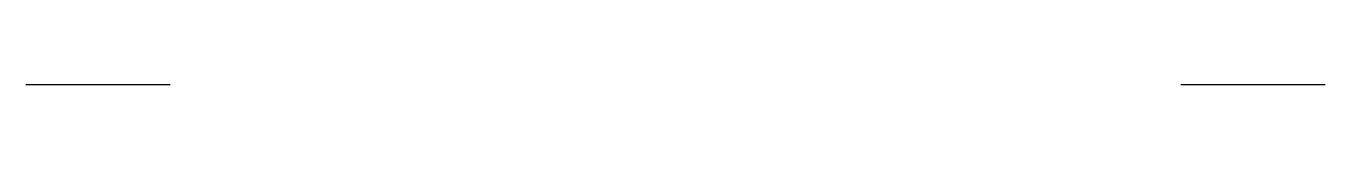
# Model space of a CAD drawing. Header units: millimetres. Extents: x 20 to 110, y 0 to 0.
import ezdxf

# ---------------------------------------------------------------- set-up
doc = ezdxf.new("R2010")
doc.units = ezdxf.units.MM
doc.layers.get('0').update_dxf_attribs({"linetype": 'CONTINUOUS'})
doc.layers.add('MODEL', color=7, linetype='CONTINUOUS')

# ---------------------------------------------------------------- blocks, each defined once
blk = doc.blocks.new('SYN_BLOCK_A')
blk.add_line((0, 0), (10, 0))

msp = doc.modelspace()

# ---------------------------------------------------------------- linework, layer by layer
at = {"layer": 'MODEL'}
msp.add_line((20, 0), (30, 0), dxfattribs=at)

# ---------------------------------------------------------------- block references
msp.add_blockref('SYN_BLOCK_A', (100, 0), dxfattribs=at)

doc.saveas('drawing.dxf')
